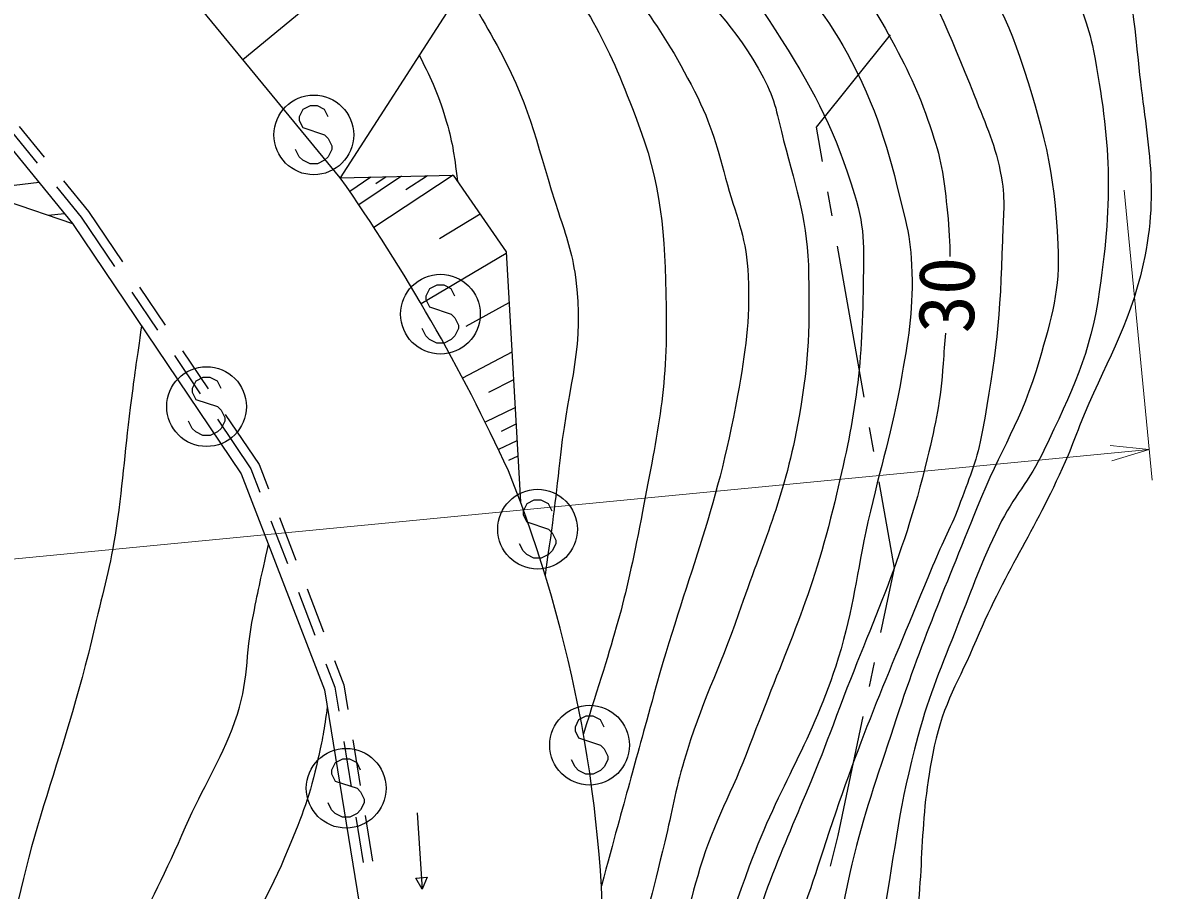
# Model space of a CAD drawing. Units: millimetres, scale not verified. Extents: x 40000 to 680000, y 20000 to 380000.
# Drawn here: x 187535 to 224614, y 242461 to 270740 of the extents above; entities that cross this region are included whole.
import ezdxf
from ezdxf.enums import TextEntityAlignment as Align

# ---------------------------------------------------------------- set-up
doc = ezdxf.new("R2010")
doc.units = ezdxf.units.MM
doc.header["$LTSCALE"] = 1000
for name, color, linetype, lineweight in [('M-BGD', 7, 'Continuous', 25), ('M-BGD-HTXT', 7, 'Continuous', 13), ('M-BMK-ROW', 30, 'Continuous', 25), ('M-STR-STRC', 7, 'Continuous', 25)]:
    doc.layers.add(name, color=color, linetype=linetype, lineweight=lineweight)
doc.styles.add('ＭＳ ゴシック', font='')
doc.styles.get('ＭＳ ゴシック').set_extended_font_data('MS Gothic')

msp = doc.modelspace()

# ---------------------------------------------------------------- linework, layer by layer
at = {"layer": 'M-BGD'}
for p, q in [((194710, 269545), (199315, 273335)), ((201457, 271229), (197887, 265684)), ((187422, 267357), (188236, 266358)), ((187206, 267147), (188007, 266163)), ((186169, 265323), (188067, 265539)), ((188867, 265582), (189682, 264583)), ((198886, 265709), (198196, 265235)), ((199886, 265734), (198489, 264807)), ((201562, 265775), (198982, 264064)), ((199386, 265721), (199041, 265484)), ((200724, 265754), (200025, 265291)), ((188639, 265388), (189440, 264404)), ((188365, 264466), (188892, 264526)), ((189440, 264404), (190528, 262790)), ((189682, 264583), (190783, 262949)), ((202441, 264505), (201124, 263692)), ((203293, 263220), (200525, 261573)), ((191087, 261961), (191926, 260717)), ((191342, 262120), (192180, 260876)), ((203385, 261612), (201975, 260834)), ((192739, 260047), (193578, 258803)), ((203477, 260004), (201873, 259153)), ((192485, 259888), (193323, 258644)), ((203528, 259098), (202720, 258685)), ((203580, 258191), (202608, 257716)), ((193882, 257815), (194970, 256202)), ((194137, 257974), (195238, 256341)), ((203611, 257651), (203125, 257413)), ((203642, 257111), (203039, 256828)), ((203670, 256612), (203369, 256470)), ((195238, 256341), (195542, 255550)), ((194970, 256202), (195263, 255441)), ((195622, 254508), (196162, 253109)), ((195902, 254617), (196441, 253218)), ((196521, 252175), (197061, 250776)), ((196801, 252285), (197340, 250885)), ((197700, 249952), (198005, 249161)), ((197420, 249843), (197713, 249083)), ((197713, 249083), (197840, 248301)), ((198005, 249161), (198136, 248349)), ((198295, 247362), (198534, 245881)), ((197999, 247314), (198238, 245833)), ((198397, 244846), (198636, 243365)), ((198693, 244894), (198933, 243413)), ((200389, 244990), (200557, 242496)), ((200344, 242858), (200719, 242883)), ((200719, 242883), (200557, 242496)), ((200557, 242496), (200344, 242858))]:
    msp.add_line(p, q, dxfattribs=at)
for points in [[(197887, 265684), (193146, 271445), (186775, 276998), (188991, 290049)], [(75894, 275397), (101338, 279352), (124399, 281903), (133956, 282492), (142088, 282434), (155394, 281193), (162543, 279491), (170145, 277215), (176780, 274050), (182940, 270351), (186956, 266903), (189161, 264196), (194659, 256040), (197376, 248991), (198573, 241575), (198326, 235293), (197360, 230889), (195880, 225979), (193608, 221662)], [(176780, 274050), (178686, 270676), (181584, 268051), (184630, 266057), (186994, 264929), (189161, 264196)], [(197887, 265684), (201569, 265775), (203290, 263268), (203755, 255121)]]:
    msp.add_lwpolyline(points, dxfattribs=at)
for centre, radius, start, end in [((147546, 230462), 61439, 24.6957, 34.97987), ((162925, 239970), 43551, 336.6567, 21.7823)]:
    msp.add_arc(centre, radius, start, end, dxfattribs=at)
for points, knots in [([(194649, 284065), (194643, 282708), (194803, 282016), (195265, 280806), (196166, 278444), (198024, 277971), (199999, 276394), (201560, 275148), (202766, 274843), (204136, 273392), (205904, 271519), (206571, 270122), (207497, 267719), (208388, 265408), (208456, 263935), (208508, 261459), (208565, 258744), (208195, 257224), (207689, 254557), (207161, 251776), (206835, 250779), (205809, 247559)], [0, 0, 0, 0, 1, 1, 1, 2, 2, 2, 3, 3, 3, 4, 4, 4, 5, 5, 5, 6, 6, 6, 7, 7, 7, 7]), ([(197259, 282911), (198469, 281107), (198895, 280561), (200078, 279161), (201940, 276957), (203563, 276273), (205447, 274089), (207197, 272058), (208215, 270891), (209435, 268504), (210010, 267380), (210164, 266670), (210506, 265454), (210829, 264306), (211138, 263668), (211182, 262476), (211237, 260951), (211102, 260088), (210834, 258586), (210141, 254699), (209160, 252659), (208109, 248853), (207435, 246415), (207224, 245649), (206396, 242609)], [0, 0, 0, 0, 1, 1, 1, 2, 2, 2, 3, 3, 3, 4, 4, 4, 5, 5, 5, 6, 6, 6, 7, 7, 7, 8, 8, 8, 8]), ([(199403, 282228), (200840, 280273), (201326, 279693), (202692, 278182), (204768, 275887), (206462, 275134), (208565, 272864), (209892, 271430), (210739, 270662), (211678, 268949), (212081, 268211), (212122, 267713), (212337, 266900), (212782, 265216), (213118, 264258), (213153, 262517), (213193, 260603), (213138, 259512), (212788, 257630), (212328, 255151), (211686, 253852), (210868, 251468), (210221, 249584), (209653, 248598), (209094, 246687), (208795, 245666), (208711, 245072), (208460, 244039), (207650, 240705), (207346, 239650), (206250, 235539)], [0, 0, 0, 0, 1, 1, 1, 2, 2, 2, 3, 3, 3, 4, 4, 4, 5, 5, 5, 6, 6, 6, 7, 7, 7, 8, 8, 8, 9, 9, 9, 10, 10, 10, 10]), ([(203594, 280870), (204556, 279423), (204861, 278995), (205771, 277868), (206920, 276445), (207800, 275856), (208980, 274459), (210340, 272849), (211153, 271970), (212272, 270185), (213428, 268339), (214006, 267222), (214651, 265141), (215017, 263961), (214942, 263225), (214926, 261989), (214890, 259184), (214612, 257599), (213941, 254875), (213180, 251779), (212346, 250163), (211230, 247177), (210639, 245597), (210098, 244790), (209608, 243176), (208815, 240558), (208708, 239004), (208127, 236330), (207281, 232442), (206535, 230314), (205948, 226379), (205844, 225681), (205826, 225284), (205744, 224583), (205670, 223948), (205612, 223468), (205554, 223012)], [0, 0, 0, 0, 1, 1, 1, 2, 2, 2, 3, 3, 3, 4, 4, 4, 5, 5, 5, 6, 6, 6, 7, 7, 7, 8, 8, 8, 9, 9, 9, 10, 10, 10, 11, 11, 11, 12, 12, 12, 12]), ([(207197, 279744), (208218, 277955), (208549, 277452), (209488, 276028), (211266, 273329), (213058, 272350), (214548, 269481), (215523, 267602), (215789, 266406), (216296, 264350), (216438, 263773), (216482, 263437), (216508, 262843), (216571, 261438), (216431, 260642), (216194, 259256), (215870, 257366), (215505, 256344), (215087, 254472), (214699, 252737), (214638, 251724), (214115, 250025), (213267, 247272), (212215, 245945), (211219, 243242), (210470, 241208), (210064, 240058), (209509, 237963), (208976, 235949), (208936, 234763), (208604, 232706), (208417, 231550), (208349, 230897), (208149, 229744), (207811, 227790), (207439, 226728), (207149, 224767), (207055, 224130), (206987, 223636), (206932, 223168)], [0, 0, 0, 0, 1, 1, 1, 2, 2, 2, 3, 3, 3, 4, 4, 4, 5, 5, 5, 6, 6, 6, 7, 7, 7, 8, 8, 8, 9, 9, 9, 10, 10, 10, 11, 11, 11, 12, 12, 12, 13, 13, 13, 13]), ([(210961, 278544), (211706, 277309), (211898, 276986), (212479, 275977), (213168, 274781), (213498, 274079), (214195, 272889), (214823, 271818), (215275, 271275), (215858, 270178), (216462, 269043), (216775, 268384), (217179, 267163), (217507, 266175), (217572, 265581), (217677, 264545), (217730, 264018), (217753, 263554), (217756, 263118)], [0, 0, 0, 0, 1, 1, 1, 2, 2, 2, 3, 3, 3, 4, 4, 4, 5, 5, 5, 6, 6, 6, 6]), ([(213995, 277577), (215058, 275743), (215343, 275223), (216133, 273675), (217167, 271651), (217717, 270497), (218545, 268380), (218948, 267349), (219242, 266779), (219436, 265689), (219576, 264903), (219489, 264443), (219468, 263645), (219406, 261195), (219252, 259816), (218812, 257406), (218644, 256490), (218429, 256003), (218108, 255129), (217798, 254286), (217531, 253852), (217191, 253020), (215768, 249539), (214879, 247618), (213717, 244041), (212764, 241108), (212078, 239495), (211468, 236472), (210607, 232204), (210333, 229768), (209881, 225438), (209799, 224653), (209736, 224049), (209680, 223479)], [0, 0, 0, 0, 1, 1, 1, 2, 2, 2, 3, 3, 3, 4, 4, 4, 5, 5, 5, 6, 6, 6, 7, 7, 7, 8, 8, 8, 9, 9, 9, 10, 10, 10, 11, 11, 11, 11]), ([(216687, 276719), (217248, 275482), (217395, 275166), (217856, 274174), (218687, 272384), (219413, 271488), (220035, 269615), (220802, 267308), (221162, 265944), (221279, 263516), (221352, 262014), (221077, 261161), (220663, 259715), (220106, 257772), (219396, 256826), (218646, 254949), (217492, 252063), (216785, 250465), (215828, 247508), (215260, 245753), (214883, 244781), (214489, 242978), (213627, 239032), (213398, 236771), (212635, 232804), (212326, 231194), (212075, 230308), (211756, 228700), (211331, 226558), (211130, 225299), (210899, 223617)], [0, 0, 0, 0, 1, 1, 1, 2, 2, 2, 3, 3, 3, 4, 4, 4, 5, 5, 5, 6, 6, 6, 7, 7, 7, 8, 8, 8, 9, 9, 9, 10, 10, 10, 10]), ([(220957, 275358), (221295, 273821), (221378, 273396), (221725, 272158), (221982, 271241), (222261, 270762), (222438, 269826), (223004, 266838), (223067, 265054), (222639, 262043), (222334, 259894), (221741, 258757), (220819, 256792), (220341, 255774), (219845, 255325), (219350, 254315), (218755, 253101), (218512, 252378), (218018, 251119), (217465, 249712), (217113, 248933), (216713, 247474), (216094, 245223), (215990, 243903), (215588, 241603), (215206, 239415), (215120, 238167), (214678, 235990), (214203, 233653), (213767, 232381), (213277, 230046), (212724, 227411), (212491, 225946), (212200, 223764)], [0, 0, 0, 0, 1, 1, 1, 2, 2, 2, 3, 3, 3, 4, 4, 4, 5, 5, 5, 6, 6, 6, 7, 7, 7, 8, 8, 8, 9, 9, 9, 10, 10, 10, 11, 11, 11, 11]), ([(223110, 274672), (223572, 272271), (223687, 271544), (223890, 269518), (224149, 266939), (224614, 265415), (224058, 262883), (223581, 260717), (222799, 259660), (221986, 257597), (221839, 257226), (221764, 257015), (221608, 256647), (220579, 254226), (219639, 253037), (218615, 250614), (218050, 249276), (217551, 248576), (217247, 247156), (216705, 244621), (216951, 243118), (216556, 240557), (216232, 238460), (215985, 237293), (215463, 235237), (215162, 234052), (214788, 233446), (214517, 232254), (213948, 229761), (213865, 228319), (213445, 225797), (213316, 225027), (213216, 224427), (213123, 223868)], [0, 0, 0, 0, 1, 1, 1, 2, 2, 2, 3, 3, 3, 4, 4, 4, 5, 5, 5, 6, 6, 6, 7, 7, 7, 8, 8, 8, 9, 9, 9, 10, 10, 10, 11, 11, 11, 11]), ([(201343, 272588), (202235, 271368), (202495, 270927), (203108, 269789), (204139, 267873), (204319, 266616), (204999, 264550), (205264, 263744), (205432, 263290), (205551, 262451), (205864, 260238), (205321, 258970), (205074, 256749), (204900, 255178), (204836, 254662), (204563, 252735)], [0, 0, 0, 0, 1, 1, 1, 2, 2, 2, 3, 3, 3, 4, 4, 4, 5, 5, 5, 5]), ([(200458, 269678), (200907, 268773), (201062, 268469), (201307, 267644), (201542, 266854), (201587, 266532), (201708, 265572)], [0, 0, 0, 0, 1, 1, 1, 2, 2, 2, 2]), ([(191408, 260863), (191240, 259720), (191200, 259424), (191077, 258500), (190857, 256850), (190822, 255915), (190580, 254269), (190392, 252984), (190167, 252286), (189876, 251020), (188820, 246431), (187487, 244008), (186914, 239334), (186680, 237425), (186588, 236345), (186582, 234421), (186572, 231178), (186673, 229362), (186728, 226119), (186735, 225719), (186736, 225496), (186744, 225096), (186780, 223357), (186834, 222589), (186944, 220909)], [0, 0, 0, 0, 1, 1, 1, 2, 2, 2, 3, 3, 3, 4, 4, 4, 5, 5, 5, 6, 6, 6, 7, 7, 7, 8, 8, 8, 8]), ([(217614, 260619), (217588, 260310), (217560, 259982), (217535, 259627), (217449, 258407), (217304, 257728), (217019, 256540), (216178, 253038), (215191, 251226), (213947, 247846), (212942, 245116), (212117, 243680), (211251, 240902), (210597, 238806), (210419, 237578), (209960, 235432), (209421, 232912), (209016, 231513), (208707, 228955), (208436, 226712), (208339, 225190), (208236, 223316)], [0, 0, 0, 0, 1, 1, 1, 2, 2, 2, 3, 3, 3, 4, 4, 4, 5, 5, 5, 6, 6, 6, 7, 7, 7, 7]), ([(190805, 224346), (190266, 226983), (190094, 227713), (189797, 229897), (189598, 231363), (189384, 232183), (189378, 233663), (189372, 234997), (189498, 235752), (189797, 237051), (190502, 240123), (191590, 241631), (192841, 244524), (193429, 245886), (193951, 246568), (194452, 247965), (194918, 249261), (194780, 250090), (195052, 251440), (195233, 252338), (195295, 252633), (195549, 253732)], [0, 0, 0, 0, 1, 1, 1, 2, 2, 2, 3, 3, 3, 4, 4, 4, 5, 5, 5, 6, 6, 6, 7, 7, 7, 7]), ([(197461, 248460), (197358, 247648), (197307, 247400), (197158, 246730), (196897, 245557), (196646, 244922), (196190, 243810), (195550, 242247), (194983, 241459), (194392, 239876), (193500, 237488), (192852, 236139), (192588, 233603), (192370, 231510), (192431, 230601), (192720, 228218)], [0, 0, 0, 0, 1, 1, 1, 2, 2, 2, 3, 3, 3, 4, 4, 4, 5, 5, 5, 5])]:
    msp.add_open_spline(points, degree=3, knots=knots, dxfattribs=at)
at = {"layer": 'M-BGD-HTXT'}
for p, q in [((223439, 265286), (224350, 255830)), ((79340, 242863), (224254, 256825)), ((224254, 256825), (222986, 256954)), ((224254, 256825), (223034, 256456))]:
    msp.add_line(p, q, dxfattribs=at)
at = {"layer": 'M-BMK-ROW'}
for p, q in [((213405, 267337), (215819, 270349)), ((213603, 266215), (213405, 267337)), ((213917, 264443), (213778, 265231)), ((214964, 258535), (214092, 263458)), ((215278, 256763), (215139, 257550)), ((215951, 252964), (215453, 255778)), ((215508, 250868), (215951, 252964)), ((215136, 249107), (215302, 249890)), ((214110, 244248), (214930, 248128)), ((213867, 243243), (214110, 244248))]:
    msp.add_line(p, q, dxfattribs=at)
at = {"layer": 'M-STR-STRC'}
for p, q in [((196667, 267911), (196549, 267674)), ((196903, 268029), (196667, 267911)), ((197140, 268029), (196903, 268029)), ((197376, 267911), (197140, 268029)), ((197494, 267674), (197376, 267911)), ((196549, 267674), (196549, 267556)), ((196549, 267556), (196667, 267320)), ((196667, 267320), (197376, 267083)), ((197376, 267083), (197494, 266965)), ((196549, 266374), (196431, 266611)), ((197494, 266965), (197612, 266729)), ((197612, 266611), (197494, 266374)), ((197612, 266729), (197612, 266611)), ((196667, 266256), (196549, 266374)), ((196903, 266138), (196667, 266256)), ((197376, 266256), (197140, 266138)), ((197494, 266374), (197376, 266256)), ((197140, 266138), (196903, 266138)), ((201032, 262186), (200796, 262068)), ((201268, 262186), (201032, 262186)), ((201505, 262068), (201268, 262186)), ((200796, 262068), (200677, 261832)), ((200677, 261832), (200677, 261713)), ((201623, 261832), (201505, 262068)), ((200677, 261713), (200796, 261477)), ((200796, 261477), (201505, 261241)), ((201505, 261241), (201623, 261123)), ((201623, 261123), (201741, 260886)), ((200677, 260532), (200559, 260768)), ((201741, 260768), (201623, 260532)), ((201741, 260886), (201741, 260768)), ((200796, 260413), (200677, 260532)), ((201032, 260295), (200796, 260413)), ((201268, 260295), (201032, 260295)), ((201505, 260413), (201268, 260295)), ((201623, 260532), (201505, 260413)), ((193172, 259053), (193054, 258817)), ((193054, 258817), (193054, 258699)), ((193408, 259171), (193172, 259053)), ((193645, 259171), (193408, 259171)), ((193881, 259053), (193645, 259171)), ((193999, 258817), (193881, 259053)), ((193054, 258699), (193172, 258462)), ((193172, 258462), (193881, 258226)), ((193881, 258226), (193999, 258108)), ((193999, 258108), (194118, 257871)), ((193054, 257517), (192936, 257753)), ((194118, 257753), (193999, 257517)), ((194118, 257871), (194118, 257753)), ((193172, 257399), (193054, 257517)), ((193408, 257281), (193172, 257399)), ((193881, 257399), (193645, 257281)), ((193999, 257517), (193881, 257399)), ((193645, 257281), (193408, 257281)), ((204198, 255176), (203962, 255057)), ((204435, 255176), (204198, 255176)), ((204671, 255057), (204435, 255176)), ((203962, 255057), (203844, 254821)), ((203844, 254821), (203844, 254703)), ((204789, 254821), (204671, 255057)), ((203844, 254703), (203962, 254466)), ((203962, 254466), (204671, 254230)), ((204671, 254230), (204789, 254112)), ((204789, 254112), (204907, 253876)), ((203844, 253521), (203726, 253757)), ((204907, 253757), (204789, 253521)), ((204907, 253876), (204907, 253757)), ((203962, 253403), (203844, 253521)), ((204198, 253285), (203962, 253403)), ((204435, 253285), (204198, 253285)), ((204671, 253403), (204435, 253285)), ((204789, 253521), (204671, 253403)), ((205892, 248135), (205656, 248017)), ((206129, 248135), (205892, 248135)), ((206365, 248017), (206129, 248135)), ((205656, 248017), (205538, 247781)), ((205538, 247781), (205538, 247662)), ((206483, 247781), (206365, 248017)), ((205538, 247662), (205656, 247426)), ((205656, 247426), (206365, 247190)), ((206365, 247190), (206483, 247072)), ((206483, 247072), (206602, 246835)), ((197722, 246613), (197604, 246377)), ((197958, 246732), (197722, 246613)), ((198195, 246732), (197958, 246732)), ((198431, 246613), (198195, 246732)), ((198549, 246377), (198431, 246613)), ((205538, 246481), (205420, 246717)), ((206602, 246717), (206483, 246481)), ((206602, 246835), (206602, 246717)), ((197604, 246377), (197604, 246259)), ((197604, 246259), (197722, 246022)), ((205656, 246362), (205538, 246481)), ((205892, 246244), (205656, 246362)), ((206129, 246244), (205892, 246244)), ((206365, 246362), (206129, 246244)), ((206483, 246481), (206365, 246362)), ((197722, 246022), (198431, 245786)), ((198431, 245786), (198549, 245668)), ((198549, 245668), (198667, 245432)), ((197604, 245077), (197486, 245313)), ((198667, 245313), (198549, 245077)), ((198667, 245432), (198667, 245313)), ((197722, 244959), (197604, 245077)), ((197958, 244841), (197722, 244959)), ((198195, 244841), (197958, 244841)), ((198431, 244959), (198195, 244841)), ((198549, 245077), (198431, 244959))]:
    msp.add_line(p, q, dxfattribs=at)
for centre in [(197022, 267083), (201150, 261241), (193527, 258226), (204316, 254230), (206011, 247190), (198076, 245786)]:
    msp.add_circle(centre, 1300, dxfattribs=at)

# ---------------------------------------------------------------- texts
at = {"layer": 'M-BGD', "style": 'ＭＳ ゴシック'}
msp.add_text('30', height=1833, rotation=89.332, dxfattribs=at).set_placement((219092, 260602), align=Align.BOTTOM_LEFT)

doc.saveas('drawing.dxf')
